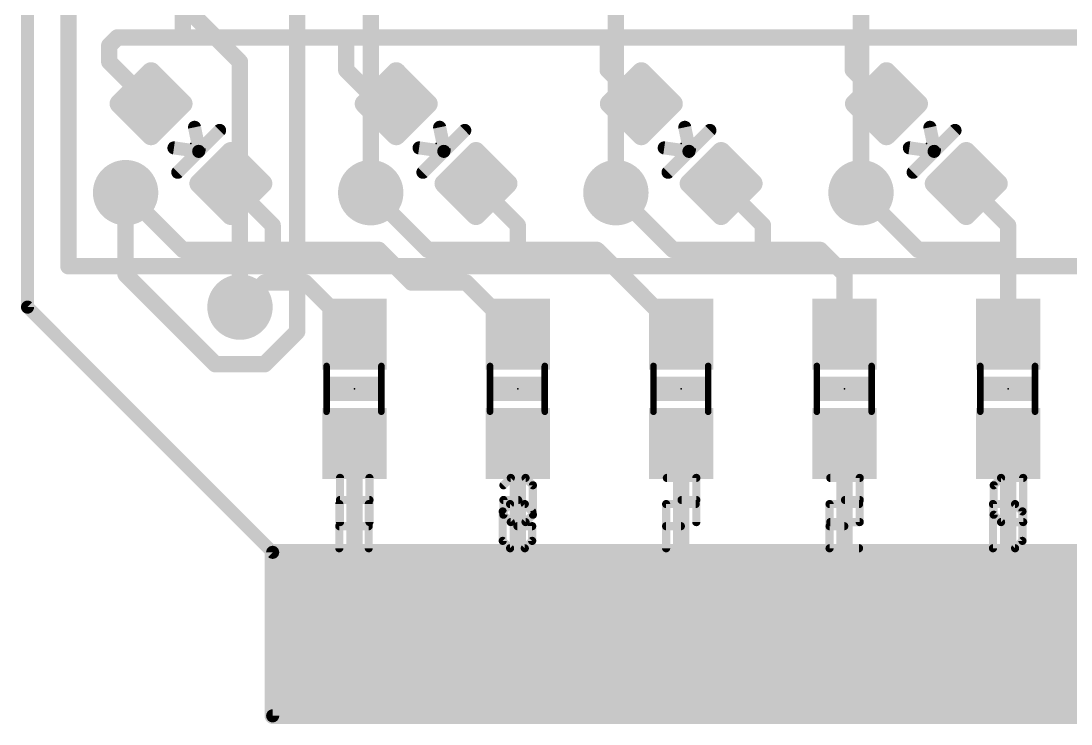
# Model space of a CAD drawing. Extents: x -39 to 68, y -22 to 43.
# Drawn here: x -0.1 to 16.22, y -0.13 to 10.79 of the extents above; entities that cross this region are included whole.
import ezdxf

# ---------------------------------------------------------------- set-up
doc = ezdxf.new("R2010")
doc.units = 0
for name, color, linetype in [('1', 12, 'CONTINUOUS'), ('16', 132, 'CONTINUOUS'), ('17', 110, 'CONTINUOUS'), ('18', 110, 'CONTINUOUS'), ('20', 53, 'CONTINUOUS'), ('21', 41, 'CONTINUOUS'), ('22', 40, 'CONTINUOUS'), ('23', 53, 'CONTINUOUS'), ('51', 53, 'CONTINUOUS')]:
    doc.layers.add(name, color=color, linetype=linetype)

# ---------------------------------------------------------------- blocks, each defined once
blk = doc.blocks.new('RECT160000X160000R30')
at = {"const_width": 0.15}
blk.add_lwpolyline([(0.425, -0.35), (0.425, 0.35, 0.4142), (0.35, 0.425), (-0.35, 0.425, 0.4142), (-0.425, 0.35), (-0.425, -0.35, 0.4142), (-0.35, -0.425), (0.35, -0.425, 0.4142)], format="xyb", close=True, dxfattribs=at)
blk.add_solid([(-0.3754, -0.3754), (0.3754, -0.3754), (-0.3754, 0.3754), (0.3754, 0.3754)])
blk = doc.blocks.new('RECT')
blk.add_solid([(-0.5, -0.5), (0.5, -0.5), (-0.5, 0.5), (0.5, 0.5)])
blk = doc.blocks.new('ROUNDP')
at = {"const_width": 0.5}
blk.add_lwpolyline([(0, -0.25, 1), (0, 0.25, 1), (0, -0.25)], format="xyb", dxfattribs=at)
blk = doc.blocks.new('ROUNDV')
at = {"const_width": 0.5}
blk.add_lwpolyline([(0, -0.25, 1), (0, 0.25, 1), (0, -0.25)], format="xyb", dxfattribs=at)

msp = doc.modelspace()

# ---------------------------------------------------------------- linework, layer by layer
at = {"layer": '1', "const_width": 0.254}
for points in [[(2.413, 11.049), (2.413, 10.541)], [(1.27, 10.414), (1.397, 10.541)], [(1.397, 10.541), (2.413, 10.541)], [(2.413, 10.541), (4.953, 10.541)], [(4.953, 10.541), (9.017, 10.541)], [(4.953, 10.033), (4.953, 10.541)], [(9.017, 10.541), (12.827, 10.541)], [(9.017, 10.033), (9.017, 10.541)], [(12.827, 10.541), (16.637, 10.541)], [(12.827, 10.033), (12.827, 10.541)], [(1.27, 10.16), (1.27, 10.414)], [(1.9199, 9.5101), (1.27, 10.16)], [(5.4759, 9.5101), (4.953, 10.033)], [(9.5399, 9.5101), (9.017, 10.033)], [(13.3499, 9.5101), (12.827, 10.033)], [(1.9199, 9.5101), (1.9199, 9.5101)], [(5.7299, 9.5101), (5.4759, 9.5101)], [(9.5399, 9.5101), (9.5399, 9.5101)], [(13.3499, 9.5101), (13.3499, 9.5101)], [(3.1601, 8.2699), (3.1601, 8.2699)], [(3.1601, 8.2699), (3.81, 7.62)], [(6.9701, 8.2699), (6.9701, 8.2699)], [(6.9701, 8.2699), (7.62, 7.62)], [(10.7801, 8.2699), (10.7801, 8.2699)], [(10.7801, 8.2699), (11.43, 7.62)], [(14.5901, 8.2699), (14.5901, 8.2699)], [(14.5901, 8.2699), (15.24, 7.62)], [(2.413, 7.239), (1.524, 8.128)], [(6.223, 7.239), (5.334, 8.128)], [(10.033, 7.239), (9.144, 8.128)], [(13.843, 7.239), (12.954, 8.128)], [(3.81, 7.62), (3.81, 7.239)], [(7.62, 7.62), (7.62, 7.239)], [(11.43, 7.62), (11.43, 7.239)], [(15.24, 7.239), (15.24, 7.62)], [(2.413, 7.239), (3.81, 7.239)], [(3.81, 7.239), (5.461, 7.239)], [(5.461, 7.239), (5.969, 6.731)], [(7.62, 7.239), (6.223, 7.239)], [(8.851, 7.239), (7.62, 7.239)], [(8.851, 7.239), (10.16, 5.93)], [(11.43, 7.239), (10.033, 7.239)], [(12.319, 7.239), (11.43, 7.239)], [(12.319, 7.239), (12.7, 6.858)], [(13.843, 7.239), (15.24, 7.239)], [(15.24, 5.93), (15.24, 7.239)], [(3.683, 6.731), (3.302, 6.35)], [(4.318, 6.731), (3.683, 6.731)], [(5.08, 5.969), (4.318, 6.731)], [(5.969, 6.731), (6.819, 6.731)], [(6.819, 6.731), (7.62, 5.93)], [(12.7, 6.858), (12.7, 5.93)], [(5.08, 5.93), (5.08, 5.969)], [(5.08, 4.23), (5.08, 1.397)], [(7.62, 4.23), (7.62, 1.143)], [(10.16, 4.23), (10.16, 1.397)], [(12.7, 4.23), (12.7, 1.143)], [(15.24, 4.23), (15.24, 1.397)]]:
    msp.add_lwpolyline(points, dxfattribs=at)
at = {"layer": '1', "const_width": 0.127}
for points in [[(1.397, 10.6045, 1), (1.397, 10.4775)], [(1.4419, 10.4961, 1), (1.3521, 10.5859)], [(2.413, 10.6045, 1), (2.413, 10.4775)], [(2.413, 10.4775, 1), (2.413, 10.6045)], [(4.953, 10.6045, 1), (4.953, 10.4775)], [(5.0165, 10.541, 1), (4.8895, 10.541)], [(4.953, 10.4775, 1), (4.953, 10.6045)], [(9.017, 10.6045, 1), (9.017, 10.4775)], [(9.0805, 10.541, 1), (8.9535, 10.541)], [(9.017, 10.4775, 1), (9.017, 10.6045)], [(12.827, 10.6045, 1), (12.827, 10.4775)], [(12.8905, 10.541, 1), (12.7635, 10.541)], [(12.827, 10.4775, 1), (12.827, 10.6045)], [(1.3335, 10.414, 1), (1.2065, 10.414)], [(1.2251, 10.4589, 1), (1.3149, 10.3691)], [(2.3495, 10.541, 1), (2.4765, 10.541)], [(1.3149, 10.2049, 1), (1.2251, 10.1151)], [(1.2065, 10.16, 1), (1.3335, 10.16)], [(4.9979, 10.0779, 1), (4.9081, 9.9881)], [(9.0619, 10.0779, 1), (8.9721, 9.9881)], [(12.8719, 10.0779, 1), (12.7821, 9.9881)], [(4.8895, 10.033, 1), (5.0165, 10.033)], [(8.9535, 10.033, 1), (9.0805, 10.033)], [(12.7635, 10.033, 1), (12.8905, 10.033)], [(1.9834, 9.5101, 1), (1.8564, 9.5101)], [(5.4759, 9.5736, 1), (5.4759, 9.4466)], [(5.7299, 9.4466, 1), (5.7299, 9.5736)], [(9.6034, 9.5101, 1), (9.4764, 9.5101)], [(13.4134, 9.5101, 1), (13.2864, 9.5101)], [(1.8564, 9.5101, 1), (1.9834, 9.5101)], [(1.875, 9.4652, 1), (1.9648, 9.555)], [(5.431, 9.4652, 1), (5.5208, 9.555)], [(9.4764, 9.5101, 1), (9.6034, 9.5101)], [(9.495, 9.4652, 1), (9.5848, 9.555)], [(13.2864, 9.5101, 1), (13.4134, 9.5101)], [(13.305, 9.4652, 1), (13.3948, 9.555)], [(3.1601, 8.3334, 1), (3.1601, 8.2064)], [(3.205, 8.3148, 1), (3.1152, 8.225)], [(3.1601, 8.2064, 1), (3.1601, 8.3334)], [(6.9701, 8.3334, 1), (6.9701, 8.2064)], [(7.015, 8.3148, 1), (6.9252, 8.225)], [(6.9701, 8.2064, 1), (6.9701, 8.3334)], [(10.7801, 8.3334, 1), (10.7801, 8.2064)], [(10.825, 8.3148, 1), (10.7352, 8.225)], [(10.7801, 8.2064, 1), (10.7801, 8.3334)], [(14.5901, 8.3334, 1), (14.5901, 8.2064)], [(14.635, 8.3148, 1), (14.5452, 8.225)], [(14.5901, 8.2064, 1), (14.5901, 8.3334)], [(1.5689, 8.1729, 1), (1.4791, 8.0831)], [(5.3789, 8.1729, 1), (5.2891, 8.0831)], [(9.1889, 8.1729, 1), (9.0991, 8.0831)], [(12.9989, 8.1729, 1), (12.9091, 8.0831)], [(3.8735, 7.62, 1), (3.7465, 7.62)], [(3.7651, 7.5751, 1), (3.8549, 7.6649)], [(7.6835, 7.62, 1), (7.5565, 7.62)], [(7.5751, 7.5751, 1), (7.6649, 7.6649)], [(11.4935, 7.62, 1), (11.3665, 7.62)], [(11.3851, 7.5751, 1), (11.4749, 7.6649)], [(15.3035, 7.62, 1), (15.1765, 7.62)], [(15.1951, 7.5751, 1), (15.2849, 7.6649)], [(2.413, 7.3025, 1), (2.413, 7.1755)], [(2.3681, 7.1941, 1), (2.4579, 7.2839)], [(3.81, 7.3025, 1), (3.81, 7.1755)], [(3.81, 7.1755, 1), (3.81, 7.3025)], [(5.5059, 7.2839, 1), (5.4161, 7.1941)], [(5.461, 7.1755, 1), (5.461, 7.3025)], [(6.223, 7.3025, 1), (6.223, 7.1755)], [(6.1781, 7.1941, 1), (6.2679, 7.2839)], [(7.62, 7.3025, 1), (7.62, 7.1755)], [(7.62, 7.1755, 1), (7.62, 7.3025)], [(8.8959, 7.2839, 1), (8.8061, 7.1941)], [(8.851, 7.1755, 1), (8.851, 7.3025)], [(10.033, 7.3025, 1), (10.033, 7.1755)], [(9.9881, 7.1941, 1), (10.0779, 7.2839)], [(11.43, 7.3025, 1), (11.43, 7.1755)], [(11.43, 7.1755, 1), (11.43, 7.3025)], [(12.3639, 7.2839, 1), (12.2741, 7.1941)], [(12.319, 7.1755, 1), (12.319, 7.3025)], [(13.843, 7.3025, 1), (13.843, 7.1755)], [(13.7981, 7.1941, 1), (13.8879, 7.2839)], [(15.3035, 7.239, 1), (15.1765, 7.239)], [(15.24, 7.1755, 1), (15.24, 7.3025)], [(3.7465, 7.239, 1), (3.8735, 7.239)], [(7.5565, 7.239, 1), (7.6835, 7.239)], [(11.3665, 7.239, 1), (11.4935, 7.239)], [(15.1765, 7.239, 1), (15.3035, 7.239)], [(3.683, 6.7945, 1), (3.683, 6.6675)], [(3.7279, 6.6861, 1), (3.6381, 6.7759)], [(4.3629, 6.7759, 1), (4.2731, 6.6861)], [(4.318, 6.6675, 1), (4.318, 6.7945)], [(5.969, 6.7945, 1), (5.969, 6.6675)], [(6.8639, 6.7759, 1), (6.7741, 6.6861)], [(6.819, 6.6675, 1), (6.819, 6.7945)], [(12.7635, 6.858, 1), (12.6365, 6.858)], [(12.6551, 6.8131, 1), (12.7449, 6.9029)], [(5.9241, 6.6861, 1), (6.0139, 6.7759)], [(3.2571, 6.3949, 1), (3.3469, 6.3051)], [(5.1435, 5.969, 1), (5.0165, 5.969)], [(5.0351, 5.9241, 1), (5.1249, 6.0139)], [(7.5751, 5.8851, 1), (7.6649, 5.9749)], [(10.1151, 5.8851, 1), (10.2049, 5.9749)], [(5.0165, 5.93, 1), (5.1435, 5.93)], [(12.6365, 5.93, 1), (12.7635, 5.93)], [(15.1765, 5.93, 1), (15.3035, 5.93)], [(5.1435, 4.23, 1), (5.0165, 4.23)], [(7.6835, 4.23, 1), (7.5565, 4.23)], [(10.2235, 4.23, 1), (10.0965, 4.23)], [(12.7635, 4.23, 1), (12.6365, 4.23)], [(15.3035, 4.23, 1), (15.1765, 4.23)], [(5.0165, 1.397, 1), (5.1435, 1.397)], [(10.0965, 1.397, 1), (10.2235, 1.397)], [(15.1765, 1.397, 1), (15.3035, 1.397)], [(7.5565, 1.143, 1), (7.6835, 1.143)], [(12.6365, 1.143, 1), (12.7635, 1.143)]]:
    msp.add_lwpolyline(points, format="xyb", dxfattribs=at)
at = {"layer": '16', "const_width": 0.254}
for points in [[(4.191, 5.969), (4.191, 14.605)], [(1.524, 11.938), (3.302, 10.16)], [(5.334, 8.128), (5.334, 11.938)], [(9.144, 8.128), (9.144, 11.938)], [(12.954, 8.128), (12.954, 11.938)], [(3.302, 10.16), (3.302, 6.35)], [(1.524, 8.128), (1.524, 6.858)], [(1.524, 6.858), (2.921, 5.461)], [(3.683, 5.461), (4.191, 5.969)], [(2.921, 5.461), (3.683, 5.461)]]:
    msp.add_lwpolyline(points, dxfattribs=at)
at = {"layer": '16', "const_width": 0.127}
for points in [[(3.3655, 10.16, 1), (3.2385, 10.16)], [(3.2571, 10.1151, 1), (3.3469, 10.2049)], [(1.5875, 8.128, 1), (1.4605, 8.128)], [(5.2705, 8.128, 1), (5.3975, 8.128)], [(9.0805, 8.128, 1), (9.2075, 8.128)], [(12.8905, 8.128, 1), (13.0175, 8.128)], [(1.5689, 6.9029, 1), (1.4791, 6.8131)], [(1.4605, 6.858, 1), (1.5875, 6.858)], [(3.2385, 6.35, 1), (3.3655, 6.35)], [(4.2359, 5.9241, 1), (4.1461, 6.0139)], [(4.1275, 5.969, 1), (4.2545, 5.969)], [(2.921, 5.5245, 1), (2.921, 5.3975)], [(2.8761, 5.4161, 1), (2.9659, 5.5059)], [(3.6381, 5.5059, 1), (3.7279, 5.4161)], [(3.683, 5.3975, 1), (3.683, 5.5245)]]:
    msp.add_lwpolyline(points, format="xyb", dxfattribs=at)
at = {"layer": '20', "const_width": 0.2032}
for points in [[(0, 6.35), (0, 43.18)], [(3.81, 2.54), (0, 6.35)], [(3.81, 0), (3.81, 2.54)], [(24.13, 0), (3.81, 0)]]:
    msp.add_lwpolyline(points, dxfattribs=at)
at = {"layer": '20', "const_width": 0.1016}
for points in [[(0.0359, 6.3859, 1), (-0.0359, 6.3141)], [(-0.0508, 6.35, 1), (0.0508, 6.35)], [(3.8608, 2.54, 1), (3.7592, 2.54)], [(3.7741, 2.5041, 1), (3.8459, 2.5759)], [(3.81, 0.0508, 1), (3.81, -0.0508)], [(3.7592, 0, 1), (3.8608, 0)]]:
    msp.add_lwpolyline(points, format="xyb", dxfattribs=at)
at = {"layer": '21'}
for points, const_width in [([(2.6452, 9.1538, 1), (2.5457, 9.1331)], 0.1016), ([(3.0214, 9.0591, 1), (2.9496, 9.131)], 0.1016), ([(6.4552, 9.1538, 1), (6.3557, 9.1331)], 0.1016), ([(6.8314, 9.0591, 1), (6.7596, 9.131)], 0.1016), ([(10.2652, 9.1538, 1), (10.1657, 9.1331)], 0.1016), ([(10.6414, 9.0591, 1), (10.5696, 9.131)], 0.1016), ([(14.0752, 9.1538, 1), (13.9757, 9.1331)], 0.1016), ([(14.4514, 9.0591, 1), (14.3796, 9.131)], 0.1016), ([(2.2827, 8.874, 1), (2.2686, 8.7734)], 0.1016), ([(2.6243, 8.8057, 1), (2.6961, 8.7339)], 0.1016), ([(2.6175, 8.7883, 1), (2.717, 8.809)], 0.1016), ([(2.6961, 8.7339, 1), (2.6243, 8.8057)], 0.1016), ([(2.6532, 8.7195, 1), (2.6673, 8.8201)], 0.1016), ([(6.0927, 8.874, 1), (6.0786, 8.7734)], 0.1016), ([(6.4343, 8.8057, 1), (6.5061, 8.7339)], 0.1016), ([(6.4275, 8.7883, 1), (6.527, 8.809)], 0.1016), ([(6.5061, 8.7339, 1), (6.4343, 8.8057)], 0.1016), ([(6.4632, 8.7195, 1), (6.4773, 8.8201)], 0.1016), ([(9.9027, 8.874, 1), (9.8886, 8.7734)], 0.1016), ([(10.2443, 8.8057, 1), (10.3161, 8.7339)], 0.1016), ([(10.2375, 8.7883, 1), (10.337, 8.809)], 0.1016), ([(10.3161, 8.7339, 1), (10.2443, 8.8057)], 0.1016), ([(10.2732, 8.7195, 1), (10.2873, 8.8201)], 0.1016), ([(13.7127, 8.874, 1), (13.6986, 8.7734)], 0.1016), ([(14.0543, 8.8057, 1), (14.1261, 8.7339)], 0.1016), ([(14.0475, 8.7883, 1), (14.147, 8.809)], 0.1016), ([(14.1261, 8.7339, 1), (14.0543, 8.8057)], 0.1016), ([(14.0832, 8.7195, 1), (14.0973, 8.8201)], 0.1016), ([(2.299, 8.4804, 1), (2.3709, 8.4086)], 0.1016), ([(6.109, 8.4804, 1), (6.1809, 8.4086)], 0.1016), ([(9.919, 8.4804, 1), (9.9909, 8.4086)], 0.1016), ([(13.729, 8.4804, 1), (13.8009, 8.4086)], 0.1016), ([(4.8772, 3.2899, 1), (4.8137, 3.2899)], 0.0635), ([(5.3348, 3.2899, 1), (5.2713, 3.2899)], 0.0635), ([(7.4999, 3.3216, 1), (7.4999, 3.2581)], 0.0635), ([(7.5223, 3.2674, 1), (7.4774, 3.3123)], 0.0635), ([(7.7511, 3.3123, 1), (7.7062, 3.2674)], 0.0635), ([(7.7287, 3.2581, 1), (7.7287, 3.3216)], 0.0635), ([(9.9572, 3.2899, 1), (9.8937, 3.2899)], 0.0635), ([(9.9255, 3.3216, 1), (9.9255, 3.2581)], 0.0635), ([(10.3831, 3.2581, 1), (10.3831, 3.3216)], 0.0635), ([(12.4655, 3.3216, 1), (12.4655, 3.2581)], 0.0635), ([(12.4972, 3.2899, 1), (12.4337, 3.2899)], 0.0635), ([(12.9231, 3.2581, 1), (12.9231, 3.3216)], 0.0635), ([(15.0372, 3.2899, 1), (14.9737, 3.2899)], 0.0635), ([(15.0055, 3.3216, 1), (15.0055, 3.2581)], 0.0635), ([(15.3711, 3.3123, 1), (15.3262, 3.2674)], 0.0635), ([(15.3487, 3.2581, 1), (15.3487, 3.3216)], 0.0635), ([(7.4172, 3.1755, 1), (7.3537, 3.1755)], 0.0635), ([(7.363, 3.1979, 1), (7.4079, 3.153)], 0.0635), ([(7.8206, 3.153, 1), (7.8655, 3.1979)], 0.0635), ([(15.4948, 3.1755, 1), (15.4313, 3.1755)], 0.0635), ([(15.4406, 3.153, 1), (15.4855, 3.1979)], 0.0635), ([(4.8455, 2.9784, 1), (4.8455, 2.9149)], 0.0635), ([(5.3031, 2.9149, 1), (5.3031, 2.9784)], 0.0635), ([(7.6143, 2.9784, 1), (7.6143, 2.9149)], 0.0635), ([(7.8748, 2.9467, 1), (7.8113, 2.9467)], 0.0635), ([(7.8431, 2.9149, 1), (7.8431, 2.9784)], 0.0635), ([(9.9255, 2.9784, 1), (9.9255, 2.9149)], 0.0635), ([(10.1543, 2.9149, 1), (10.1543, 2.9784)], 0.0635), ([(12.4655, 2.9784, 1), (12.4655, 2.9149)], 0.0635), ([(12.6943, 2.9149, 1), (12.6943, 2.9784)], 0.0635), ([(7.4079, 2.7403, 1), (7.363, 2.6954)], 0.0635), ([(7.8655, 2.6954, 1), (7.8206, 2.7403)], 0.0635), ([(15.4855, 2.6954, 1), (15.4406, 2.7403)], 0.0635), ([(4.8137, 2.6035, 1), (4.8772, 2.6035)], 0.0635), ([(5.2713, 2.6035, 1), (5.3348, 2.6035)], 0.0635), ([(7.3537, 2.7179, 1), (7.4172, 2.7179)], 0.0635), ([(7.4999, 2.6353, 1), (7.4999, 2.5717)], 0.0635), ([(7.4774, 2.581, 1), (7.5223, 2.626)], 0.0635), ([(7.7062, 2.626, 1), (7.7511, 2.581)], 0.0635), ([(7.7287, 2.5717, 1), (7.7287, 2.6353)], 0.0635), ([(7.8113, 2.7179, 1), (7.8748, 2.7179)], 0.0635), ([(9.8937, 2.6035, 1), (9.9572, 2.6035)], 0.0635), ([(12.4655, 2.6353, 1), (12.4655, 2.5717)], 0.0635), ([(12.4337, 2.6035, 1), (12.4972, 2.6035)], 0.0635), ([(12.9231, 2.5717, 1), (12.9231, 2.6353)], 0.0635), ([(15.0055, 2.6353, 1), (15.0055, 2.5717)], 0.0635), ([(14.9737, 2.6035, 1), (15.0372, 2.6035)], 0.0635), ([(15.3262, 2.626, 1), (15.3711, 2.581)], 0.0635), ([(15.3487, 2.5717, 1), (15.3487, 2.6353)], 0.0635), ([(15.4313, 2.7179, 1), (15.4948, 2.7179)], 0.0635)]:
    msp.add_lwpolyline(points, format="xyb", dxfattribs=dict(at, const_width=const_width))
for points, const_width in [([(2.6673, 8.7986), (2.5954, 9.1434)], 0.2032), ([(2.9855, 9.0951), (2.6602, 8.7698)], 0.2032), ([(6.4773, 8.7986), (6.4054, 9.1434)], 0.2032), ([(6.7955, 9.0951), (6.4702, 8.7698)], 0.2032), ([(10.2873, 8.7986), (10.2154, 9.1434)], 0.2032), ([(10.6055, 9.0951), (10.2802, 8.7698)], 0.2032), ([(14.0973, 8.7986), (14.0254, 9.1434)], 0.2032), ([(14.4155, 9.0951), (14.0902, 8.7698)], 0.2032), ([(2.6602, 8.7698), (2.2757, 8.8237)], 0.2032), ([(2.3349, 8.4445), (2.6602, 8.7698)], 0.2032), ([(6.4702, 8.7698), (6.0857, 8.8237)], 0.2032), ([(6.1449, 8.4445), (6.4702, 8.7698)], 0.2032), ([(10.2802, 8.7698), (9.8957, 8.8237)], 0.2032), ([(9.9549, 8.4445), (10.2802, 8.7698)], 0.2032), ([(14.0902, 8.7698), (13.7057, 8.8237)], 0.2032), ([(13.7649, 8.4445), (14.0902, 8.7698)], 0.2032), ([(4.8455, 2.6035), (4.8455, 3.2899)], 0.127), ([(5.3031, 3.2899), (5.3031, 2.6035)], 0.127), ([(7.4999, 3.2899), (7.3855, 3.1755)], 0.127), ([(7.7287, 3.2899), (7.4999, 3.2899)], 0.127), ([(7.8431, 3.1755), (7.7287, 3.2899)], 0.127), ([(9.9255, 2.6035), (9.9255, 3.2899)], 0.127), ([(9.9255, 3.2899), (10.3831, 3.2899)], 0.127), ([(12.9231, 3.2899), (12.4655, 3.2899)], 0.127), ([(12.4655, 3.2899), (12.4655, 2.6035)], 0.127), ([(15.0055, 3.2899), (15.0055, 2.6035)], 0.127), ([(15.3487, 3.2899), (15.0055, 3.2899)], 0.127), ([(15.4631, 3.1755), (15.3487, 3.2899)], 0.127), ([(7.3855, 3.1755), (7.3855, 2.7179)], 0.127), ([(15.4631, 2.7179), (15.4631, 3.1755)], 0.127), ([(4.8455, 2.9467), (5.3031, 2.9467)], 0.127), ([(7.8431, 2.9467), (7.6143, 2.9467)], 0.127), ([(7.8431, 2.7179), (7.8431, 2.9467)], 0.127), ([(9.9255, 2.9467), (10.1543, 2.9467)], 0.127), ([(12.4655, 2.9467), (12.6943, 2.9467)], 0.127), ([(7.3855, 2.7179), (7.4999, 2.6035)], 0.127), ([(7.7287, 2.6035), (7.8431, 2.7179)], 0.127), ([(15.3487, 2.6035), (15.4631, 2.7179)], 0.127), ([(7.4999, 2.6035), (7.7287, 2.6035)], 0.127), ([(12.4655, 2.6035), (12.9231, 2.6035)], 0.127), ([(15.0055, 2.6035), (15.3487, 2.6035)], 0.127)]:
    msp.add_lwpolyline(points, dxfattribs=dict(at, const_width=const_width))
at = {"layer": '22'}
for points, const_width in [([(4.8569, 3.6963), (4.8569, 3.0099)], 0.127), ([(5.3145, 3.0099), (5.3145, 3.6963)], 0.127), ([(7.3969, 3.5819), (7.5113, 3.6963)], 0.127), ([(7.5113, 3.6963), (7.7401, 3.6963)], 0.127), ([(7.7401, 3.6963), (7.8545, 3.5819)], 0.127), ([(10.3945, 3.6963), (9.9369, 3.6963)], 0.127), ([(10.3945, 3.0099), (10.3945, 3.6963)], 0.127), ([(12.4769, 3.6963), (12.9345, 3.6963)], 0.127), ([(12.9345, 3.6963), (12.9345, 3.0099)], 0.127), ([(15.0169, 3.5819), (15.1313, 3.6963)], 0.127), ([(15.1313, 3.6963), (15.4745, 3.6963)], 0.127), ([(15.4745, 3.6963), (15.4745, 3.0099)], 0.127), ([(7.8545, 3.5819), (7.8545, 3.1243)], 0.127), ([(15.0169, 3.1243), (15.0169, 3.5819)], 0.127), ([(5.3145, 3.3531), (4.8569, 3.3531)], 0.127), ([(7.3969, 3.1243), (7.3969, 3.3531)], 0.127), ([(7.3969, 3.3531), (7.6257, 3.3531)], 0.127), ([(10.3945, 3.3531), (10.1657, 3.3531)], 0.127), ([(12.9345, 3.3531), (12.7057, 3.3531)], 0.127), ([(7.5113, 3.0099), (7.3969, 3.1243)], 0.127), ([(7.8545, 3.1243), (7.7401, 3.0099)], 0.127), ([(15.1313, 3.0099), (15.0169, 3.1243)], 0.127), ([(7.7401, 3.0099), (7.5113, 3.0099)], 0.127), ([(12.9345, 3.0099), (12.4769, 3.0099)], 0.127), ([(15.4745, 3.0099), (15.1313, 3.0099)], 0.127), ([(3.81, 2.54), (24.13, 2.54)], 0.254), ([(3.81, 2.54), (3.81, 2.032)], 0.254), ([(3.81, 2.286), (24.13, 2.286)], 0.254), ([(3.81, 2.032), (3.81, 1.778)], 0.254), ([(3.81, 2.032), (24.13, 2.032)], 0.254), ([(3.81, 1.778), (3.81, 1.524)], 0.254), ([(3.81, 1.778), (24.13, 1.778)], 0.254), ([(3.81, 1.524), (3.81, 1.27)], 0.254), ([(3.81, 1.524), (24.13, 1.524)], 0.254), ([(3.81, 1.27), (3.81, 1.016)], 0.254), ([(3.81, 1.27), (24.13, 1.27)], 0.254), ([(3.81, 1.016), (3.81, 0.762)], 0.254), ([(3.81, 1.016), (24.13, 1.016)], 0.254), ([(3.81, 0.762), (3.81, 0.508)], 0.254), ([(3.81, 0.762), (24.13, 0.762)], 0.254), ([(3.81, 0.508), (3.81, 0.254)], 0.254), ([(3.81, 0.508), (24.13, 0.508)], 0.254), ([(3.81, 0.254), (3.81, 0)], 0.254), ([(3.81, 0.254), (24.13, 0.254)], 0.254), ([(24.13, 0), (3.81, 0)], 0.254)]:
    msp.add_lwpolyline(points, dxfattribs=dict(at, const_width=const_width))
for points, const_width in [([(4.8887, 3.6963, 1), (4.8252, 3.6963)], 0.0635), ([(5.3463, 3.6963, 1), (5.2828, 3.6963)], 0.0635), ([(7.5113, 3.728, 1), (7.5113, 3.6645)], 0.0635), ([(7.5338, 3.6738, 1), (7.4889, 3.7187)], 0.0635), ([(7.7626, 3.7187, 1), (7.7177, 3.6738)], 0.0635), ([(7.7401, 3.6645, 1), (7.7401, 3.728)], 0.0635), ([(9.9369, 3.728, 1), (9.9369, 3.6645)], 0.0635), ([(10.4263, 3.6963, 1), (10.3628, 3.6963)], 0.0635), ([(10.3945, 3.6645, 1), (10.3945, 3.728)], 0.0635), ([(12.4769, 3.728, 1), (12.4769, 3.6645)], 0.0635), ([(12.9663, 3.6963, 1), (12.9028, 3.6963)], 0.0635), ([(12.9345, 3.6645, 1), (12.9345, 3.728)], 0.0635), ([(15.1313, 3.728, 1), (15.1313, 3.6645)], 0.0635), ([(15.1538, 3.6738, 1), (15.1089, 3.7187)], 0.0635), ([(15.5063, 3.6963, 1), (15.4428, 3.6963)], 0.0635), ([(15.4745, 3.6645, 1), (15.4745, 3.728)], 0.0635), ([(7.3745, 3.6043, 1), (7.4194, 3.5594)], 0.0635), ([(7.8863, 3.5819, 1), (7.8228, 3.5819)], 0.0635), ([(7.8321, 3.5594, 1), (7.877, 3.6043)], 0.0635), ([(15.0487, 3.5819, 1), (14.9852, 3.5819)], 0.0635), ([(14.9945, 3.6043, 1), (15.0394, 3.5594)], 0.0635), ([(4.8569, 3.3848, 1), (4.8569, 3.3213)], 0.0635), ([(5.3145, 3.3213, 1), (5.3145, 3.3848)], 0.0635), ([(7.3969, 3.3848, 1), (7.3969, 3.3213)], 0.0635), ([(7.4287, 3.3531, 1), (7.3652, 3.3531)], 0.0635), ([(7.6257, 3.3213, 1), (7.6257, 3.3848)], 0.0635), ([(10.1657, 3.3848, 1), (10.1657, 3.3213)], 0.0635), ([(10.3945, 3.3213, 1), (10.3945, 3.3848)], 0.0635), ([(12.7057, 3.3848, 1), (12.7057, 3.3213)], 0.0635), ([(12.9345, 3.3213, 1), (12.9345, 3.3848)], 0.0635), ([(7.4194, 3.1467, 1), (7.3745, 3.1018)], 0.0635), ([(7.3652, 3.1243, 1), (7.4287, 3.1243)], 0.0635), ([(7.8228, 3.1243, 1), (7.8863, 3.1243)], 0.0635), ([(7.877, 3.1018, 1), (7.8321, 3.1467)], 0.0635), ([(15.0394, 3.1467, 1), (14.9945, 3.1018)], 0.0635), ([(14.9852, 3.1243, 1), (15.0487, 3.1243)], 0.0635), ([(4.8252, 3.0099, 1), (4.8887, 3.0099)], 0.0635), ([(5.2828, 3.0099, 1), (5.3463, 3.0099)], 0.0635), ([(7.5113, 3.0417, 1), (7.5113, 2.9781)], 0.0635), ([(7.4889, 2.9874, 1), (7.5338, 3.0324)], 0.0635), ([(7.7177, 3.0324, 1), (7.7626, 2.9874)], 0.0635), ([(7.7401, 2.9781, 1), (7.7401, 3.0417)], 0.0635), ([(10.3628, 3.0099, 1), (10.4263, 3.0099)], 0.0635), ([(12.4769, 3.0417, 1), (12.4769, 2.9781)], 0.0635), ([(12.9028, 3.0099, 1), (12.9663, 3.0099)], 0.0635), ([(12.9345, 2.9781, 1), (12.9345, 3.0417)], 0.0635), ([(15.1313, 3.0417, 1), (15.1313, 2.9781)], 0.0635), ([(15.1089, 2.9874, 1), (15.1538, 3.0324)], 0.0635), ([(15.4428, 3.0099, 1), (15.5063, 3.0099)], 0.0635), ([(15.4745, 2.9781, 1), (15.4745, 3.0417)], 0.0635), ([(3.81, 2.6035, 1), (3.81, 2.4765)], 0.127), ([(3.8735, 2.54, 1), (3.7465, 2.54)], 0.127), ([(3.81, 2.3495, 1), (3.81, 2.2225)], 0.127), ([(3.8735, 2.032, 1), (3.7465, 2.032)], 0.127), ([(3.81, 2.0955, 1), (3.81, 1.9685)], 0.127), ([(3.7465, 2.032, 1), (3.8735, 2.032)], 0.127), ([(3.8735, 1.778, 1), (3.7465, 1.778)], 0.127), ([(3.81, 1.8415, 1), (3.81, 1.7145)], 0.127), ([(3.7465, 1.778, 1), (3.8735, 1.778)], 0.127), ([(3.8735, 1.524, 1), (3.7465, 1.524)], 0.127), ([(3.81, 1.5875, 1), (3.81, 1.4605)], 0.127), ([(3.7465, 1.524, 1), (3.8735, 1.524)], 0.127), ([(3.8735, 1.27, 1), (3.7465, 1.27)], 0.127), ([(3.81, 1.3335, 1), (3.81, 1.2065)], 0.127), ([(3.7465, 1.27, 1), (3.8735, 1.27)], 0.127), ([(3.8735, 1.016, 1), (3.7465, 1.016)], 0.127), ([(3.81, 1.0795, 1), (3.81, 0.9525)], 0.127), ([(3.7465, 1.016, 1), (3.8735, 1.016)], 0.127), ([(3.8735, 0.762, 1), (3.7465, 0.762)], 0.127), ([(3.81, 0.8255, 1), (3.81, 0.6985)], 0.127), ([(3.7465, 0.762, 1), (3.8735, 0.762)], 0.127), ([(3.8735, 0.508, 1), (3.7465, 0.508)], 0.127), ([(3.81, 0.5715, 1), (3.81, 0.4445)], 0.127), ([(3.7465, 0.508, 1), (3.8735, 0.508)], 0.127), ([(3.8735, 0.254, 1), (3.7465, 0.254)], 0.127), ([(3.81, 0.3175, 1), (3.81, 0.1905)], 0.127), ([(3.7465, 0.254, 1), (3.8735, 0.254)], 0.127), ([(3.81, 0.0635, 1), (3.81, -0.0635)], 0.127), ([(3.7465, 0, 1), (3.8735, 0)], 0.127)]:
    msp.add_lwpolyline(points, format="xyb", dxfattribs=dict(at, const_width=const_width))
at = {"layer": '23'}
for p in [(2.54, 8.89), (6.35, 8.89), (10.16, 8.89), (13.97, 8.89), (5.08, 5.08), (7.62, 5.08), (10.16, 5.08), (12.7, 5.08), (15.24, 5.08)]:
    msp.add_point(p, dxfattribs=at)
at = {"layer": '51'}
for points, const_width in [([(0.635, 6.985), (0.635, 37.465)], 0.254), ([(27.305, 6.985), (0.635, 6.985)], 0.254), ([(4.648, 4.724), (4.648, 5.436)], 0.1016), ([(5.499, 4.724), (5.499, 5.436)], 0.1016), ([(7.188, 4.724), (7.188, 5.436)], 0.1016), ([(8.039, 4.724), (8.039, 5.436)], 0.1016), ([(9.728, 4.724), (9.728, 5.436)], 0.1016), ([(10.579, 4.724), (10.579, 5.436)], 0.1016), ([(12.268, 4.724), (12.268, 5.436)], 0.1016), ([(13.119, 4.724), (13.119, 5.436)], 0.1016), ([(14.808, 4.724), (14.808, 5.436)], 0.1016), ([(15.659, 4.724), (15.659, 5.436)], 0.1016)]:
    msp.add_lwpolyline(points, dxfattribs=dict(at, const_width=const_width))
for points, const_width in [([(0.635, 7.0485, 1), (0.635, 6.9215)], 0.127), ([(0.5715, 6.985, 1), (0.6985, 6.985)], 0.127), ([(4.6734, 5.436, 1), (4.6226, 5.436)], 0.0508), ([(5.5244, 5.436, 1), (5.4736, 5.436)], 0.0508), ([(7.2134, 5.436, 1), (7.1626, 5.436)], 0.0508), ([(8.0644, 5.436, 1), (8.0136, 5.436)], 0.0508), ([(9.7534, 5.436, 1), (9.7026, 5.436)], 0.0508), ([(10.6044, 5.436, 1), (10.5536, 5.436)], 0.0508), ([(12.2934, 5.436, 1), (12.2426, 5.436)], 0.0508), ([(13.1444, 5.436, 1), (13.0936, 5.436)], 0.0508), ([(14.8334, 5.436, 1), (14.7826, 5.436)], 0.0508), ([(15.6844, 5.436, 1), (15.6336, 5.436)], 0.0508), ([(4.6226, 4.724, 1), (4.6734, 4.724)], 0.0508), ([(5.4736, 4.724, 1), (5.5244, 4.724)], 0.0508), ([(7.1626, 4.724, 1), (7.2134, 4.724)], 0.0508), ([(8.0136, 4.724, 1), (8.0644, 4.724)], 0.0508), ([(9.7026, 4.724, 1), (9.7534, 4.724)], 0.0508), ([(10.5536, 4.724, 1), (10.6044, 4.724)], 0.0508), ([(12.2426, 4.724, 1), (12.2934, 4.724)], 0.0508), ([(13.0936, 4.724, 1), (13.1444, 4.724)], 0.0508), ([(14.7826, 4.724, 1), (14.8334, 4.724)], 0.0508), ([(15.6336, 4.724, 1), (15.6844, 4.724)], 0.0508)]:
    msp.add_lwpolyline(points, format="xyb", dxfattribs=dict(at, const_width=const_width))

# ---------------------------------------------------------------- block references
at = {"layer": '1', "rotation": 225}
for p in [(1.9199, 9.5101), (5.7299, 9.5101), (9.5399, 9.5101), (13.3499, 9.5101), (3.1601, 8.2699), (6.9701, 8.2699), (10.7801, 8.2699), (14.5901, 8.2699)]:
    msp.add_blockref('RECT160000X160000R30', p, dxfattribs=at)
at = {"layer": '1', "xscale": 1.1, "rotation": 90}
for p in [(5.08, 5.93), (7.62, 5.93), (10.16, 5.93), (12.7, 5.93), (15.24, 5.93), (5.08, 4.23), (7.62, 4.23), (10.16, 4.23), (12.7, 4.23), (15.24, 4.23)]:
    msp.add_blockref('RECT', p, dxfattribs=at)
at = {"layer": '17', "xscale": 1.8796, "yscale": 1.8796, "rotation": 270}
for p in [(5.08, 1.397), (5.08, 1.397), (10.16, 1.397), (10.16, 1.397), (15.24, 1.397), (15.24, 1.397), (7.62, 1.143), (7.62, 1.143), (12.7, 1.143), (12.7, 1.143)]:
    msp.add_blockref('ROUNDP', p, dxfattribs=at)
at = {"layer": '18', "xscale": 1.016, "yscale": 1.016}
for p in [(1.524, 8.128), (1.524, 8.128), (5.334, 8.128), (5.334, 8.128), (9.144, 8.128), (9.144, 8.128), (12.954, 8.128), (12.954, 8.128), (3.302, 6.35), (3.302, 6.35)]:
    msp.add_blockref('ROUNDV', p, dxfattribs=at)
at = {"layer": '21', "xscale": 0.381, "yscale": 0.762, "rotation": 90}
for p in [(5.08, 5.08), (7.62, 5.08), (10.16, 5.08), (12.7, 5.08), (15.24, 5.08)]:
    msp.add_blockref('RECT', p, dxfattribs=at)
at = {"layer": '51'}
for p, xscale, yscale, rotation in [((5.0749, 5.6603), 0.5001, 0.95, 90), ((7.6149, 5.6603), 0.5001, 0.95, 90), ((10.1549, 5.6603), 0.5001, 0.95, 90), ((12.6949, 5.6603), 0.5001, 0.95, 90), ((15.2349, 5.6603), 0.5001, 0.95, 90), ((5.0749, 4.4919), 0.5001, 0.95, 90), ((7.6149, 4.4919), 0.5001, 0.95, 90), ((10.1549, 4.4919), 0.5001, 0.95, 90), ((12.6949, 4.4919), 0.5001, 0.95, 90), ((15.2349, 4.4919), 0.5001, 0.95, 90), ((5.08, 1.27), 0.508, 0.508, 180), ((7.62, 1.27), 0.508, 0.508, 180), ((10.16, 1.27), 0.508, 0.508, 180), ((12.7, 1.27), 0.508, 0.508, 180), ((15.24, 1.27), 0.508, 0.508, 180)]:
    msp.add_blockref('RECT', p, dxfattribs=dict(at, xscale=xscale, yscale=yscale, rotation=rotation))

doc.saveas('drawing.dxf')
